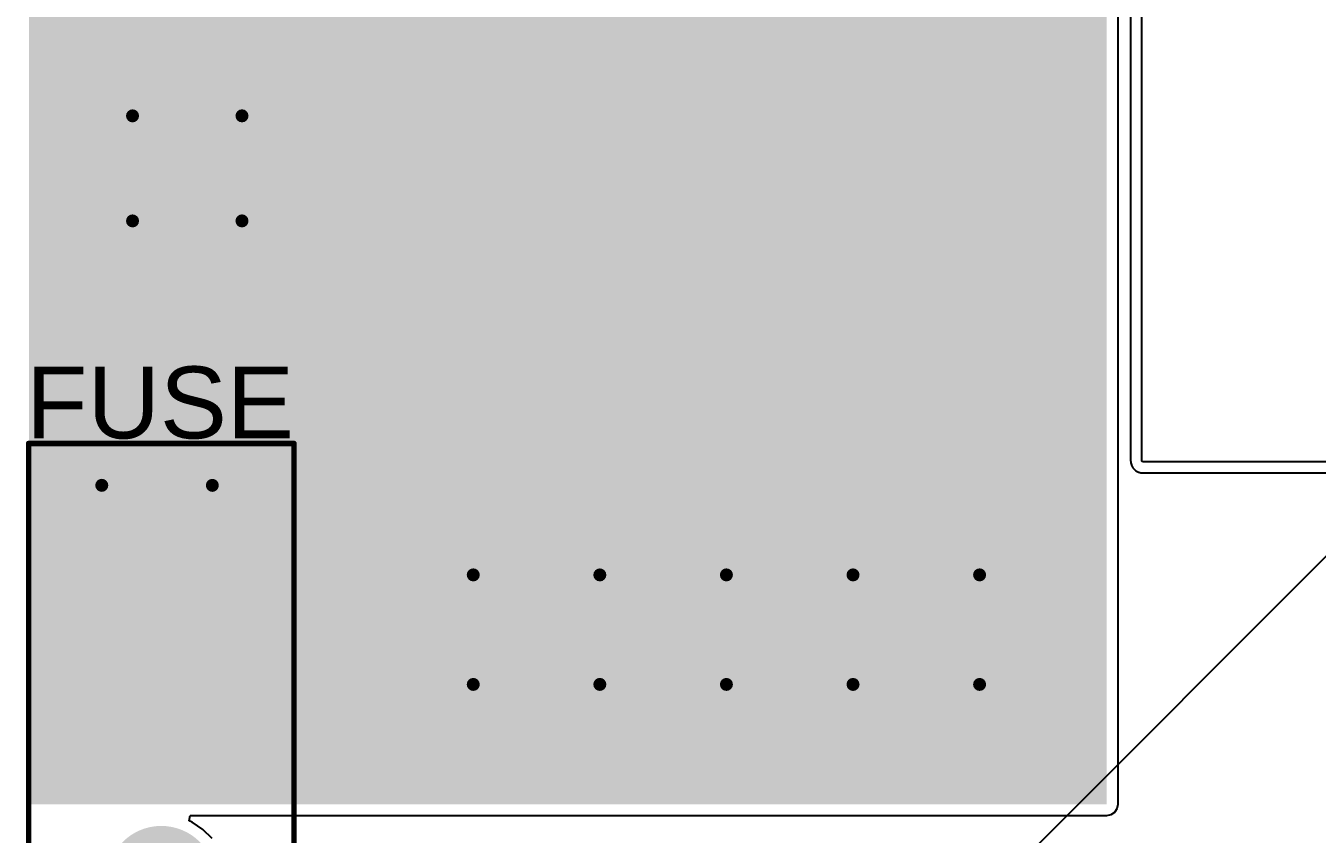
# Model space of a CAD drawing. Header units: millimetres. Extents: x 0 to 5423, y 0 to 5425.
# Drawn here: x 0.18 to 29.85, y 26.72 to 45.28 of the extents above; entities that cross this region are included whole.
import ezdxf

# ---------------------------------------------------------------- set-up
doc = ezdxf.new("R2010")
doc.units = ezdxf.units.MM
for name, color, linetype in [('BottomLayer', 5, 'Continuous'), ('BottomSolder', 6, 'Continuous'), ('MultiLayer', 9, 'Continuous'), ('PadHoleLayer', 156, 'Continuous'), ('TopLayer', 1, 'Continuous'), ('TopOverlay', 2, 'Continuous'), ('TopSolder', 216, 'Continuous'), ('ViaHoleLayer', 16, 'Continuous')]:
    doc.layers.add(name, color=color, linetype=linetype)
doc.styles.add('Arial', font='', dxfattribs={"height": 0.2})
doc.styles.get('Arial').set_extended_font_data('Arial')

# ---------------------------------------------------------------- blocks, each defined once
blk = doc.blocks.new('178_6165_0002_319')
at = {"layer": 'BottomLayer'}
blk.add_hatch(color=5, dxfattribs=at).paths.add_polyline_path([(-7.5, 2.35), (-5.3, 2.35), (-5.3, 0.15), (-7.5, 0.15)])
h = blk.add_hatch(color=5, dxfattribs=at)
edge = h.paths.add_edge_path()
edge.add_arc((-2.9, 1.25), 1.1, 0, 360)
h = blk.add_hatch(color=5, dxfattribs=at)
edge = h.paths.add_edge_path()
edge.add_arc((2.9, 1.25), 1.1, 0, 360)
h = blk.add_hatch(color=5, dxfattribs=at)
edge = h.paths.add_edge_path()
edge.add_arc((6.4, 1.25), 1.1, 0, 360)
h = blk.add_hatch(color=5, dxfattribs=at)
edge = h.paths.add_edge_path()
edge.add_arc((-6.4, -1.25), 1.1, 0, 360)
h = blk.add_hatch(color=5, dxfattribs=at)
edge = h.paths.add_edge_path()
edge.add_arc((-2.9, -1.25), 1.1, 0, 360)
h = blk.add_hatch(color=5, dxfattribs=at)
edge = h.paths.add_edge_path()
edge.add_arc((2.9, -1.25), 1.1, 0, 360)
h = blk.add_hatch(color=5, dxfattribs=at)
edge = h.paths.add_edge_path()
edge.add_arc((6.4, -1.25), 1.1, 0, 360)
at = {"layer": 'BottomSolder'}
blk.add_hatch(color=6, dxfattribs=at).paths.add_polyline_path([(-7.551, 2.401), (-5.249, 2.401), (-5.249, 0.099), (-7.551, 0.099)])
h = blk.add_hatch(color=6, dxfattribs=at)
edge = h.paths.add_edge_path()
edge.add_arc((-2.9, 1.25), 1.151, 0, 360)
h = blk.add_hatch(color=6, dxfattribs=at)
edge = h.paths.add_edge_path()
edge.add_arc((2.9, 1.25), 1.151, 0, 360)
h = blk.add_hatch(color=6, dxfattribs=at)
edge = h.paths.add_edge_path()
edge.add_arc((6.4, 1.25), 1.151, 0, 360)
h = blk.add_hatch(color=6, dxfattribs=at)
edge = h.paths.add_edge_path()
edge.add_arc((0, 0), 0.102, 0, 360)
h = blk.add_hatch(color=6, dxfattribs=at)
edge = h.paths.add_edge_path()
edge.add_arc((-6.4, -1.25), 1.151, 0, 360)
h = blk.add_hatch(color=6, dxfattribs=at)
edge = h.paths.add_edge_path()
edge.add_arc((-2.9, -1.25), 1.151, 0, 360)
h = blk.add_hatch(color=6, dxfattribs=at)
edge = h.paths.add_edge_path()
edge.add_arc((2.9, -1.25), 1.151, 0, 360)
h = blk.add_hatch(color=6, dxfattribs=at)
edge = h.paths.add_edge_path()
edge.add_arc((6.4, -1.25), 1.151, 0, 360)
at = {"layer": 'MultiLayer'}
blk.add_hatch(color=9, dxfattribs=at).paths.add_polyline_path([(-7.5, 2.35), (-5.3, 2.35), (-5.3, 0.15), (-7.5, 0.15)])
h = blk.add_hatch(color=9, dxfattribs=at)
edge = h.paths.add_edge_path()
edge.add_arc((-2.9, 1.25), 1.1, 0, 360)
h = blk.add_hatch(color=9, dxfattribs=at)
edge = h.paths.add_edge_path()
edge.add_arc((2.9, 1.25), 1.1, 0, 360)
h = blk.add_hatch(color=9, dxfattribs=at)
edge = h.paths.add_edge_path()
edge.add_arc((6.4, 1.25), 1.1, 0, 360)
h = blk.add_hatch(color=9, dxfattribs=at)
edge = h.paths.add_edge_path()
edge.add_arc((-6.4, -1.25), 1.1, 0, 360)
h = blk.add_hatch(color=9, dxfattribs=at)
edge = h.paths.add_edge_path()
edge.add_arc((-2.9, -1.25), 1.1, 0, 360)
h = blk.add_hatch(color=9, dxfattribs=at)
edge = h.paths.add_edge_path()
edge.add_arc((2.9, -1.25), 1.1, 0, 360)
h = blk.add_hatch(color=9, dxfattribs=at)
edge = h.paths.add_edge_path()
edge.add_arc((6.4, -1.25), 1.1, 0, 360)
at = {"layer": 'PadHoleLayer'}
h = blk.add_hatch(color=156, dxfattribs=at)
edge = h.paths.add_edge_path()
edge.add_arc((-6.4, 1.25), 0.75, 0, 360)
h = blk.add_hatch(color=156, dxfattribs=at)
edge = h.paths.add_edge_path()
edge.add_arc((-2.9, 1.25), 0.75, 0, 360)
h = blk.add_hatch(color=156, dxfattribs=at)
edge = h.paths.add_edge_path()
edge.add_arc((2.9, 1.25), 0.75, 0, 360)
h = blk.add_hatch(color=156, dxfattribs=at)
edge = h.paths.add_edge_path()
edge.add_arc((6.4, 1.25), 0.75, 0, 360)
h = blk.add_hatch(color=156, dxfattribs=at)
edge = h.paths.add_edge_path()
edge.add_arc((0, 0), 1.25, 0, 360)
h = blk.add_hatch(color=156, dxfattribs=at)
edge = h.paths.add_edge_path()
edge.add_arc((-6.4, -1.25), 0.75, 0, 360)
h = blk.add_hatch(color=156, dxfattribs=at)
edge = h.paths.add_edge_path()
edge.add_arc((-2.9, -1.25), 0.75, 0, 360)
h = blk.add_hatch(color=156, dxfattribs=at)
edge = h.paths.add_edge_path()
edge.add_arc((2.9, -1.25), 0.75, 0, 360)
h = blk.add_hatch(color=156, dxfattribs=at)
edge = h.paths.add_edge_path()
edge.add_arc((6.4, -1.25), 0.75, 0, 360)
at = {"layer": 'TopLayer'}
blk.add_hatch(color=1, dxfattribs=at).paths.add_polyline_path([(-7.5, 2.35), (-5.3, 2.35), (-5.3, 0.15), (-7.5, 0.15)])
h = blk.add_hatch(color=1, dxfattribs=at)
edge = h.paths.add_edge_path()
edge.add_arc((-2.9, 1.25), 1.1, 0, 360)
h = blk.add_hatch(color=1, dxfattribs=at)
edge = h.paths.add_edge_path()
edge.add_arc((2.9, 1.25), 1.1, 0, 360)
h = blk.add_hatch(color=1, dxfattribs=at)
edge = h.paths.add_edge_path()
edge.add_arc((6.4, 1.25), 1.1, 0, 360)
h = blk.add_hatch(color=1, dxfattribs=at)
edge = h.paths.add_edge_path()
edge.add_arc((-6.4, -1.25), 1.1, 0, 360)
h = blk.add_hatch(color=1, dxfattribs=at)
edge = h.paths.add_edge_path()
edge.add_arc((-2.9, -1.25), 1.1, 0, 360)
h = blk.add_hatch(color=1, dxfattribs=at)
edge = h.paths.add_edge_path()
edge.add_arc((2.9, -1.25), 1.1, 0, 360)
h = blk.add_hatch(color=1, dxfattribs=at)
edge = h.paths.add_edge_path()
edge.add_arc((6.4, -1.25), 1.1, 0, 360)
at = {"layer": 'TopSolder'}
blk.add_hatch(color=216, dxfattribs=at).paths.add_polyline_path([(-7.551, 2.401), (-5.249, 2.401), (-5.249, 0.099), (-7.551, 0.099)])
h = blk.add_hatch(color=216, dxfattribs=at)
edge = h.paths.add_edge_path()
edge.add_arc((-2.9, 1.25), 1.151, 0, 360)
h = blk.add_hatch(color=216, dxfattribs=at)
edge = h.paths.add_edge_path()
edge.add_arc((2.9, 1.25), 1.151, 0, 360)
h = blk.add_hatch(color=216, dxfattribs=at)
edge = h.paths.add_edge_path()
edge.add_arc((6.4, 1.25), 1.151, 0, 360)
h = blk.add_hatch(color=216, dxfattribs=at)
edge = h.paths.add_edge_path()
edge.add_arc((0, 0), 0.102, 0, 360)
h = blk.add_hatch(color=216, dxfattribs=at)
edge = h.paths.add_edge_path()
edge.add_arc((-6.4, -1.25), 1.151, 0, 360)
h = blk.add_hatch(color=216, dxfattribs=at)
edge = h.paths.add_edge_path()
edge.add_arc((-2.9, -1.25), 1.151, 0, 360)
h = blk.add_hatch(color=216, dxfattribs=at)
edge = h.paths.add_edge_path()
edge.add_arc((2.9, -1.25), 1.151, 0, 360)
h = blk.add_hatch(color=216, dxfattribs=at)
edge = h.paths.add_edge_path()
edge.add_arc((6.4, -1.25), 1.151, 0, 360)
at = {"layer": 'TopOverlay', "const_width": 0.127}
for points in [[(-10.033, 3.048), (-10.033, -3.048)], [(-10.033, 3.048), (10.033, 3.048)], [(10.033, 3.048), (10.033, -3.048)], [(-10.033, -3.048), (10.033, -3.048)]]:
    blk.add_lwpolyline(points, dxfattribs=at)
at = {"layer": 'TopOverlay', "const_width": 0.0635}
for points in [[(-10.065, 3.048, 1), (-10.001, 3.048, 1)], [(-10.065, 3.048, 1), (-10.001, 3.048, 1)], [(10.001, 3.048, 1), (10.065, 3.048, 1)], [(10.001, 3.048, 1), (10.065, 3.048, 1)], [(-10.065, -3.048, 1), (-10.001, -3.048, 1)], [(-10.065, -3.048, 1), (-10.001, -3.048, 1)], [(10.001, -3.048, 1), (10.065, -3.048, 1)], [(10.001, -3.048, 1), (10.065, -3.048, 1)]]:
    blk.add_lwpolyline(points, format="xyb", close=True, dxfattribs=at)
at = {"layer": 'TopOverlay'}
blk.add_text('1', height=1.016, dxfattribs=at).set_placement((-8.001, 1.168))

msp = doc.modelspace()

# ---------------------------------------------------------------- hatches: boundary and pattern name
at = {"layer": 'BottomLayer'}
msp.add_hatch(color=5, dxfattribs=at).paths.add_polyline_path([(25.019, 27.407), (25.019, 51.308), (0.279, 51.308), (0.279, 27.407)])
h = msp.add_hatch(color=5, dxfattribs=at)
edge = h.paths.add_edge_path()
edge.add_arc((2.637, 43.216), 0.3, 0, 360)
h = msp.add_hatch(color=5, dxfattribs=at)
edge = h.paths.add_edge_path()
edge.add_arc((5.151, 43.216), 0.3, 0, 360)
h = msp.add_hatch(color=5, dxfattribs=at)
edge = h.paths.add_edge_path()
edge.add_arc((2.637, 40.803), 0.3, 0, 360)
h = msp.add_hatch(color=5, dxfattribs=at)
edge = h.paths.add_edge_path()
edge.add_arc((5.151, 40.803), 0.3, 0, 360)
h = msp.add_hatch(color=5, dxfattribs=at)
edge = h.paths.add_edge_path()
edge.add_arc((1.93, 34.73), 0.3, 0, 360)
h = msp.add_hatch(color=5, dxfattribs=at)
edge = h.paths.add_edge_path()
edge.add_arc((4.47, 34.73), 0.3, 0, 360)
h = msp.add_hatch(color=5, dxfattribs=at)
edge = h.paths.add_edge_path()
edge.add_arc((10.465, 32.673), 0.3, 0, 360)
h = msp.add_hatch(color=5, dxfattribs=at)
edge = h.paths.add_edge_path()
edge.add_arc((13.373, 32.673), 0.3, 0, 360)
h = msp.add_hatch(color=5, dxfattribs=at)
edge = h.paths.add_edge_path()
edge.add_arc((16.281, 32.673), 0.3, 0, 360)
h = msp.add_hatch(color=5, dxfattribs=at)
edge = h.paths.add_edge_path()
edge.add_arc((19.19, 32.673), 0.3, 0, 360)
h = msp.add_hatch(color=5, dxfattribs=at)
edge = h.paths.add_edge_path()
edge.add_arc((22.098, 32.673), 0.3, 0, 360)
h = msp.add_hatch(color=5, dxfattribs=at)
edge = h.paths.add_edge_path()
edge.add_arc((10.465, 30.158), 0.3, 0, 360)
h = msp.add_hatch(color=5, dxfattribs=at)
edge = h.paths.add_edge_path()
edge.add_arc((13.373, 30.158), 0.3, 0, 360)
h = msp.add_hatch(color=5, dxfattribs=at)
edge = h.paths.add_edge_path()
edge.add_arc((16.281, 30.158), 0.3, 0, 360)
h = msp.add_hatch(color=5, dxfattribs=at)
edge = h.paths.add_edge_path()
edge.add_arc((19.19, 30.158), 0.3, 0, 360)
h = msp.add_hatch(color=5, dxfattribs=at)
edge = h.paths.add_edge_path()
edge.add_arc((22.098, 30.158), 0.3, 0, 360)
at = {"layer": 'BottomSolder'}
for points in [[(0.254, 35.746), (25.019, 35.746), (25.019, 51.283), (0.254, 51.283)], [(6.344, 27.432), (25.019, 27.432), (25.019, 37.262), (6.344, 37.262)]]:
    msp.add_hatch(color=6, dxfattribs=at).paths.add_polyline_path(points)
h = msp.add_hatch(color=6, dxfattribs=at)
edge = h.paths.add_edge_path()
edge.add_arc((2.637, 43.216), 0.402, 0, 360)
h = msp.add_hatch(color=6, dxfattribs=at)
edge = h.paths.add_edge_path()
edge.add_arc((5.151, 43.216), 0.402, 0, 360)
h = msp.add_hatch(color=6, dxfattribs=at)
edge = h.paths.add_edge_path()
edge.add_arc((2.637, 40.803), 0.402, 0, 360)
h = msp.add_hatch(color=6, dxfattribs=at)
edge = h.paths.add_edge_path()
edge.add_arc((5.151, 40.803), 0.402, 0, 360)
h = msp.add_hatch(color=6, dxfattribs=at)
edge = h.paths.add_edge_path()
edge.add_arc((1.93, 34.73), 0.402, 0, 360)
h = msp.add_hatch(color=6, dxfattribs=at)
edge = h.paths.add_edge_path()
edge.add_arc((4.47, 34.73), 0.402, 0, 360)
h = msp.add_hatch(color=6, dxfattribs=at)
edge = h.paths.add_edge_path()
edge.add_arc((10.465, 32.673), 0.402, 0, 360)
h = msp.add_hatch(color=6, dxfattribs=at)
edge = h.paths.add_edge_path()
edge.add_arc((13.373, 32.673), 0.402, 0, 360)
h = msp.add_hatch(color=6, dxfattribs=at)
edge = h.paths.add_edge_path()
edge.add_arc((16.281, 32.673), 0.402, 0, 360)
h = msp.add_hatch(color=6, dxfattribs=at)
edge = h.paths.add_edge_path()
edge.add_arc((19.19, 32.673), 0.402, 0, 360)
h = msp.add_hatch(color=6, dxfattribs=at)
edge = h.paths.add_edge_path()
edge.add_arc((22.098, 32.673), 0.402, 0, 360)
h = msp.add_hatch(color=6, dxfattribs=at)
edge = h.paths.add_edge_path()
edge.add_arc((10.465, 30.158), 0.402, 0, 360)
h = msp.add_hatch(color=6, dxfattribs=at)
edge = h.paths.add_edge_path()
edge.add_arc((13.373, 30.158), 0.402, 0, 360)
h = msp.add_hatch(color=6, dxfattribs=at)
edge = h.paths.add_edge_path()
edge.add_arc((16.281, 30.158), 0.402, 0, 360)
h = msp.add_hatch(color=6, dxfattribs=at)
edge = h.paths.add_edge_path()
edge.add_arc((19.19, 30.158), 0.402, 0, 360)
h = msp.add_hatch(color=6, dxfattribs=at)
edge = h.paths.add_edge_path()
edge.add_arc((22.098, 30.158), 0.402, 0, 360)
at = {"layer": 'TopLayer'}
for points in [[(25.019, 27.407), (25.019, 51.308), (0.279, 51.308), (0.279, 27.407)], [(0.416, 27.433), (8.077, 27.433), (8.077, 49.937), (0.416, 49.937)]]:
    msp.add_hatch(color=1, dxfattribs=at).paths.add_polyline_path(points)
h = msp.add_hatch(color=1, dxfattribs=at)
edge = h.paths.add_edge_path()
edge.add_arc((2.637, 43.216), 0.3, 0, 360)
h = msp.add_hatch(color=1, dxfattribs=at)
edge = h.paths.add_edge_path()
edge.add_arc((5.151, 43.216), 0.3, 0, 360)
h = msp.add_hatch(color=1, dxfattribs=at)
edge = h.paths.add_edge_path()
edge.add_arc((2.637, 40.803), 0.3, 0, 360)
h = msp.add_hatch(color=1, dxfattribs=at)
edge = h.paths.add_edge_path()
edge.add_arc((5.151, 40.803), 0.3, 0, 360)
h = msp.add_hatch(color=1, dxfattribs=at)
edge = h.paths.add_edge_path()
edge.add_arc((1.93, 34.73), 0.3, 0, 360)
h = msp.add_hatch(color=1, dxfattribs=at)
edge = h.paths.add_edge_path()
edge.add_arc((4.47, 34.73), 0.3, 0, 360)
h = msp.add_hatch(color=1, dxfattribs=at)
edge = h.paths.add_edge_path()
edge.add_arc((10.465, 32.673), 0.3, 0, 360)
h = msp.add_hatch(color=1, dxfattribs=at)
edge = h.paths.add_edge_path()
edge.add_arc((13.373, 32.673), 0.3, 0, 360)
h = msp.add_hatch(color=1, dxfattribs=at)
edge = h.paths.add_edge_path()
edge.add_arc((16.281, 32.673), 0.3, 0, 360)
h = msp.add_hatch(color=1, dxfattribs=at)
edge = h.paths.add_edge_path()
edge.add_arc((19.19, 32.673), 0.3, 0, 360)
h = msp.add_hatch(color=1, dxfattribs=at)
edge = h.paths.add_edge_path()
edge.add_arc((22.098, 32.673), 0.3, 0, 360)
h = msp.add_hatch(color=1, dxfattribs=at)
edge = h.paths.add_edge_path()
edge.add_arc((10.465, 30.158), 0.3, 0, 360)
h = msp.add_hatch(color=1, dxfattribs=at)
edge = h.paths.add_edge_path()
edge.add_arc((13.373, 30.158), 0.3, 0, 360)
h = msp.add_hatch(color=1, dxfattribs=at)
edge = h.paths.add_edge_path()
edge.add_arc((16.281, 30.158), 0.3, 0, 360)
h = msp.add_hatch(color=1, dxfattribs=at)
edge = h.paths.add_edge_path()
edge.add_arc((19.19, 30.158), 0.3, 0, 360)
h = msp.add_hatch(color=1, dxfattribs=at)
edge = h.paths.add_edge_path()
edge.add_arc((22.098, 30.158), 0.3, 0, 360)
at = {"layer": 'TopSolder'}
for points in [[(0.254, 35.746), (19.431, 35.746), (19.431, 51.283), (0.254, 51.283)], [(6.298, 27.432), (25.019, 27.432), (25.019, 45.212), (6.298, 45.212)]]:
    msp.add_hatch(color=216, dxfattribs=at).paths.add_polyline_path(points)
h = msp.add_hatch(color=216, dxfattribs=at)
edge = h.paths.add_edge_path()
edge.add_arc((2.637, 43.216), 0.402, 0, 360)
h = msp.add_hatch(color=216, dxfattribs=at)
edge = h.paths.add_edge_path()
edge.add_arc((5.151, 43.216), 0.402, 0, 360)
h = msp.add_hatch(color=216, dxfattribs=at)
edge = h.paths.add_edge_path()
edge.add_arc((2.637, 40.803), 0.402, 0, 360)
h = msp.add_hatch(color=216, dxfattribs=at)
edge = h.paths.add_edge_path()
edge.add_arc((5.151, 40.803), 0.402, 0, 360)
h = msp.add_hatch(color=216, dxfattribs=at)
edge = h.paths.add_edge_path()
edge.add_arc((1.93, 34.73), 0.402, 0, 360)
h = msp.add_hatch(color=216, dxfattribs=at)
edge = h.paths.add_edge_path()
edge.add_arc((4.47, 34.73), 0.402, 0, 360)
h = msp.add_hatch(color=216, dxfattribs=at)
edge = h.paths.add_edge_path()
edge.add_arc((10.465, 32.673), 0.402, 0, 360)
h = msp.add_hatch(color=216, dxfattribs=at)
edge = h.paths.add_edge_path()
edge.add_arc((13.373, 32.673), 0.402, 0, 360)
h = msp.add_hatch(color=216, dxfattribs=at)
edge = h.paths.add_edge_path()
edge.add_arc((16.281, 32.673), 0.402, 0, 360)
h = msp.add_hatch(color=216, dxfattribs=at)
edge = h.paths.add_edge_path()
edge.add_arc((19.19, 32.673), 0.402, 0, 360)
h = msp.add_hatch(color=216, dxfattribs=at)
edge = h.paths.add_edge_path()
edge.add_arc((22.098, 32.673), 0.402, 0, 360)
h = msp.add_hatch(color=216, dxfattribs=at)
edge = h.paths.add_edge_path()
edge.add_arc((10.465, 30.158), 0.402, 0, 360)
h = msp.add_hatch(color=216, dxfattribs=at)
edge = h.paths.add_edge_path()
edge.add_arc((13.373, 30.158), 0.402, 0, 360)
h = msp.add_hatch(color=216, dxfattribs=at)
edge = h.paths.add_edge_path()
edge.add_arc((16.281, 30.158), 0.402, 0, 360)
h = msp.add_hatch(color=216, dxfattribs=at)
edge = h.paths.add_edge_path()
edge.add_arc((19.19, 30.158), 0.402, 0, 360)
h = msp.add_hatch(color=216, dxfattribs=at)
edge = h.paths.add_edge_path()
edge.add_arc((22.098, 30.158), 0.402, 0, 360)
at = {"layer": 'ViaHoleLayer'}
h = msp.add_hatch(color=16, dxfattribs=at)
edge = h.paths.add_edge_path()
edge.add_arc((2.637, 43.216), 0.15, 0, 360)
h = msp.add_hatch(color=16, dxfattribs=at)
edge = h.paths.add_edge_path()
edge.add_arc((5.151, 43.216), 0.15, 0, 360)
h = msp.add_hatch(color=16, dxfattribs=at)
edge = h.paths.add_edge_path()
edge.add_arc((2.637, 40.803), 0.15, 0, 360)
h = msp.add_hatch(color=16, dxfattribs=at)
edge = h.paths.add_edge_path()
edge.add_arc((5.151, 40.803), 0.15, 0, 360)
h = msp.add_hatch(color=16, dxfattribs=at)
edge = h.paths.add_edge_path()
edge.add_arc((1.93, 34.73), 0.15, 0, 360)
h = msp.add_hatch(color=16, dxfattribs=at)
edge = h.paths.add_edge_path()
edge.add_arc((4.47, 34.73), 0.15, 0, 360)
h = msp.add_hatch(color=16, dxfattribs=at)
edge = h.paths.add_edge_path()
edge.add_arc((10.465, 32.673), 0.15, 0, 360)
h = msp.add_hatch(color=16, dxfattribs=at)
edge = h.paths.add_edge_path()
edge.add_arc((13.373, 32.673), 0.15, 0, 360)
h = msp.add_hatch(color=16, dxfattribs=at)
edge = h.paths.add_edge_path()
edge.add_arc((16.281, 32.673), 0.15, 0, 360)
h = msp.add_hatch(color=16, dxfattribs=at)
edge = h.paths.add_edge_path()
edge.add_arc((19.19, 32.673), 0.15, 0, 360)
h = msp.add_hatch(color=16, dxfattribs=at)
edge = h.paths.add_edge_path()
edge.add_arc((22.098, 32.673), 0.15, 0, 360)
h = msp.add_hatch(color=16, dxfattribs=at)
edge = h.paths.add_edge_path()
edge.add_arc((10.465, 30.158), 0.15, 0, 360)
h = msp.add_hatch(color=16, dxfattribs=at)
edge = h.paths.add_edge_path()
edge.add_arc((13.373, 30.158), 0.15, 0, 360)
h = msp.add_hatch(color=16, dxfattribs=at)
edge = h.paths.add_edge_path()
edge.add_arc((16.281, 30.158), 0.15, 0, 360)
h = msp.add_hatch(color=16, dxfattribs=at)
edge = h.paths.add_edge_path()
edge.add_arc((19.19, 30.158), 0.15, 0, 360)
h = msp.add_hatch(color=16, dxfattribs=at)
edge = h.paths.add_edge_path()
edge.add_arc((22.098, 30.158), 0.15, 0, 360)

# ---------------------------------------------------------------- linework, layer by layer
at = {"layer": 'BottomLayer'}
for p, q in [((25.278, 27.407), (25.278, 51.308)), ((25.202, 27.223), (25.258, 27.308)), ((25.258, 27.308), (25.278, 27.407)), ((3.938, 27.021), (3.963, 27.148)), ((4.009, 26.991), (3.938, 27.021)), ((3.963, 27.148), (25.019, 27.148)), ((25.019, 27.148), (25.118, 27.167)), ((25.118, 27.167), (25.202, 27.223)), ((4.255, 26.827), (4.009, 26.991)), ((4.465, 26.617), (4.255, 26.827))]:
    msp.add_line(p, q, dxfattribs=at)
at = {"layer": 'TopLayer'}
for p, q in [((25.278, 27.407), (25.278, 51.308)), ((25.568, 49.575), (25.568, 35.298)), ((25.827, 35.298), (25.827, 49.575)), ((25.568, 35.298), (25.573, 35.273)), ((25.573, 35.273), (25.573, 35.248)), ((25.573, 35.248), (25.578, 35.226)), ((25.578, 35.226), (25.587, 35.203)), ((25.587, 35.203), (25.588, 35.199)), ((25.588, 35.199), (25.59, 35.196)), ((25.59, 35.196), (25.616, 35.133)), ((25.616, 35.133), (25.688, 35.062)), ((25.688, 35.062), (25.751, 35.035)), ((25.751, 35.035), (25.754, 35.033)), ((25.754, 35.033), (25.757, 35.033)), ((25.757, 35.033), (25.781, 35.023)), ((25.781, 35.023), (25.802, 35.019)), ((25.802, 35.019), (25.828, 35.019)), ((25.832, 35.277), (25.827, 35.298)), ((25.828, 35.019), (25.853, 35.014)), ((25.853, 35.273), (25.832, 35.277)), ((45.387, 35.273), (25.853, 35.273)), ((25.853, 35.014), (44.592, 35.014)), ((25.202, 27.223), (25.258, 27.308)), ((25.258, 27.308), (25.278, 27.407)), ((3.938, 27.021), (3.963, 27.148)), ((4.009, 26.991), (3.938, 27.021)), ((3.963, 27.148), (25.019, 27.148)), ((25.019, 27.148), (25.118, 27.167)), ((25.118, 27.167), (25.202, 27.223)), ((4.255, 26.827), (4.009, 26.991)), ((4.465, 26.617), (4.255, 26.827))]:
    msp.add_line(p, q, dxfattribs=at)
at = {"layer": 'TopSolder'}
msp.add_line((3.115, 6.162), (5422.757, 5425.234), dxfattribs=at)

# ---------------------------------------------------------------- block references
at = {"rotation": 90}
msp.add_blockref('178_6165_0002_319', (3.297, 25.658), dxfattribs=at)

# ---------------------------------------------------------------- texts
at = {"layer": 'TopOverlay', "style": 'Arial'}
msp.add_text('FUSE', height=1.651, rotation=360, dxfattribs=at).set_placement((0.192, 35.808))

doc.saveas('drawing.dxf')
